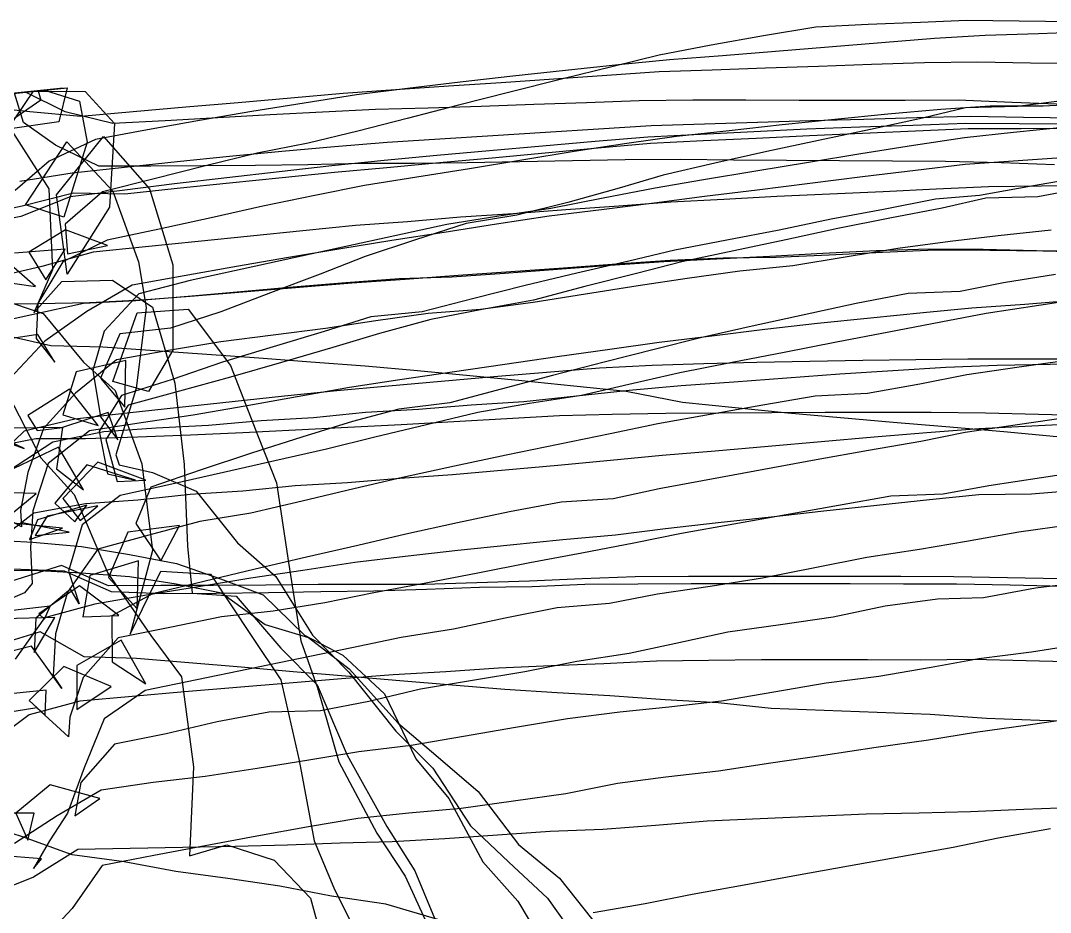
# Model space of a CAD drawing. Header units: metres. Extents: x -15 to 14.9, y 25.7 to 34.3.
# Drawn here: x -0.018 to 3.719, y 29.64 to 32.874 of the extents above; entities that cross this region are included whole.
import ezdxf

# ---------------------------------------------------------------- set-up
doc = ezdxf.new("R2010")
doc.units = ezdxf.units.M
doc.header["$MEASUREMENT"] = 0
doc.layers.add('Layer 01', color=12, linetype='Continuous', true_color=0xc80000)
doc.layers.add('Layer 02', color=192, linetype='Continuous', true_color=0x7d26cd)

msp = doc.modelspace()

# ---------------------------------------------------------------- linework, layer by layer
at = {"layer": 'Layer 01'}
for points in [[(-0.1517, 32.5987, 3.097), (0.0379, 32.6188, 3.1209), (0.1511, 32.6308, 3.1352), (0.1215, 32.5071, 3.224), (-0.0636, 32.4808, 3.2057), (0.0287, 32.6178, 3.1198), (0.2166, 32.6173, 3.1591), (0.3232, 32.5015, 3.2701), (0.3052, 32.1976, 3.4781), (0.1517, 31.9541, 3.5926), (0.1123, 32.2418, 3.4123), (0.283, 32.4535, 3.2986), (0.4501, 32.2637, 3.4643), (0.5351, 31.9888, 3.6456), (0.5347, 31.6794, 3.7984), (0.4463, 31.5295, 3.8448), (0.3176, 31.5648, 3.8072), (0.4059, 31.8144, 3.7125), (0.5907, 31.8282, 3.7396), (0.7441, 31.6234, 3.8589), (0.8448, 31.3654, 3.9764), (0.9106, 31.1979, 4.0406), (0.954, 30.9091, 4.1219), (0.9989, 30.6247, 4.1826), (1.0602, 30.4541, 4.2152), (1.1378, 30.1856, 4.2472), (1.2748, 29.9271, 4.2719), (1.3783, 29.771, 4.2779), (1.4888, 29.5283, 4.2724)], [(-0.113, 32.6028, 3.1019), (0.069, 32.6221, 3.1248), (0.1962, 32.5816, 3.1823), (0.2246, 32.4337, 3.3016), (0.1388, 32.1613, 3.4688), (0.0008, 32.2066, 3.413), (0.1501, 32.4342, 3.2859), (0.3173, 32.2561, 3.4432), (0.4097, 31.9988, 3.6172), (0.4386, 31.8336, 3.7085), (0.4015, 31.5402, 3.8323), (0.3286, 31.299, 3.9083), (0.3406, 31.2629, 3.9218), (0.4611, 31.2348, 3.9514), (0.6193, 31.1679, 3.9998), (0.7695, 30.9804, 4.075), (0.9084, 30.8576, 4.1256), (1.0413, 30.6451, 4.187), (1.1738, 30.5114, 4.2266), (1.3435, 30.2967, 4.2706), (1.4783, 30.1625, 4.2932), (1.6148, 29.9532, 4.3151), (1.7543, 29.8219, 4.3267), (1.8948, 29.691, 4.3383), (2.0371, 29.4903, 4.3359)], [(-0.0752, 32.6068, 3.1066), (0.0459, 32.6196, 3.1219), (0.0559, 32.5858, 3.15), (-0.094, 32.4831, 3.1976)], [(-0.0523, 32.4779, 3.2103), (0.0855, 32.2645, 3.3926), (0.0984, 31.9701, 3.5743), (0.0307, 31.8141, 3.643), (0.1319, 31.9282, 3.6023), (0.3163, 31.9332, 3.6339), (0.4615, 31.8348, 3.7121), (0.5416, 31.5597, 3.8493), (0.5763, 31.2643, 3.962), (0.5879, 30.9676, 4.0472), (0.6054, 30.798, 4.0878), (0.7651, 30.787, 4.1171), (0.9267, 30.5979, 4.1742), (1.059, 30.4652, 4.2136), (1.1669, 30.2099, 4.2509), (1.3116, 29.9508, 4.2775), (1.4125, 29.7902, 4.2829), (1.5169, 29.5403, 4.2775)], [(-0.0903, 31.8637, 3.5947), (0.064, 31.812, 3.6503), (0.2112, 31.6355, 3.759), (0.3261, 31.5325, 3.8221), (0.4227, 31.267, 3.9346), (0.4616, 30.9528, 4.0292), (0.3802, 30.6487, 4.0767), (0.4919, 30.8776, 4.051), (0.6712, 30.866, 4.0838), (0.8219, 30.6402, 4.1512), (0.9262, 30.4836, 4.1891), (0.9935, 30.1912, 4.2232), (1.0479, 29.8987, 4.236), (1.1196, 29.7286, 4.2404), (1.2509, 29.4632, 4.2342)], [(-0.081, 31.5535, 3.7409), (0.0558, 31.2889, 3.8644), (0.1773, 31.1556, 3.9274), (0.2986, 30.8698, 4.0201), (0.4549, 30.6435, 4.0898), (0.5669, 30.4939, 4.1281), (0.6093, 30.1674, 4.1609), (0.5952, 29.8443, 4.1591), (0.7308, 29.885, 4.1832), (0.9031, 29.8288, 4.2091), (1.035, 29.6908, 4.2248), (1.1141, 29.3988, 4.2048)], [(-0.1506, 30.9926, 3.9172), (0.0269, 30.9824, 3.9494), (0.2039, 30.9663, 3.9828), (0.3776, 30.9376, 4.0184), (0.5481, 30.9047, 4.0545), (0.7077, 30.8499, 4.0935), (0.8626, 30.7909, 4.1327), (1.0122, 30.6457, 4.1821), (1.1517, 30.5728, 4.2148), (1.3024, 30.4328, 4.2543), (1.4166, 30.1969, 4.284), (1.5367, 30.0525, 4.3052), (1.6599, 29.8234, 4.315), (1.7869, 29.6807, 4.3245), (1.917, 29.4611, 4.317)], [(-0.1527, 30.8784, 3.9421), (0.0266, 30.8808, 3.9719), (0.2036, 30.8712, 4.0038), (0.3779, 30.8574, 4.0363), (0.5475, 30.8308, 4.0707), (0.7109, 30.7986, 4.1054), (0.8705, 30.6838, 4.1535), (1.0273, 30.6366, 4.1858), (1.1745, 30.5226, 4.2252), (1.353, 30.3265, 4.2705), (1.4975, 30.2026, 4.2938), (1.6424, 30.0785, 4.3172), (1.7891, 29.8857, 4.3338), (1.9375, 29.7641, 4.3468), (2.0867, 29.5762, 4.3534)]]:
    msp.add_polyline3d(points, dxfattribs=at)
at = {"layer": 'Layer 02'}
for points in [[(3.7973, 32.8699, 3.4203), (3.6061, 32.8721, 3.4228), (3.4148, 32.8742, 3.4253), (3.2481, 32.8678, 3.4177), (3.0581, 32.86, 3.4085), (2.8681, 32.851, 3.4003), (2.6782, 32.8185, 3.41), (2.4886, 32.7846, 3.4209), (2.2992, 32.7493, 3.4329), (2.1322, 32.7078, 3.4394), (1.945, 32.6624, 3.4451), (1.7583, 32.6149, 3.4524), (1.5714, 32.5672, 3.4599), (1.3846, 32.5195, 3.4673), (1.2066, 32.4727, 3.4755), (1.0264, 32.4302, 3.4707), (0.8409, 32.394, 3.4576), (0.6538, 32.3471, 3.4509), (0.4668, 32.3004, 3.4442), (0.2799, 32.2529, 3.438), (0.1447, 32.136, 3.4861), (0.1525, 32.028, 3.5542), (0.2982, 32.0585, 3.5654), (0.1449, 32.1153, 3.4992), (0.0124, 32.0349, 3.5246), (0.0738, 31.9341, 3.5885), (0.1443, 32.0458, 3.5434), (-0.0396, 32.0307, 3.5172)], [(3.8683, 32.8335, 3.4467), (3.6757, 32.8268, 3.456), (3.4831, 32.8204, 3.4651), (3.2988, 32.809, 3.4669), (3.1065, 32.7935, 3.4633), (2.9142, 32.7779, 3.46), (2.7219, 32.7621, 3.4568), (2.5295, 32.7464, 3.4535), (2.3371, 32.7324, 3.4489), (2.1516, 32.7141, 3.4376), (1.9603, 32.6933, 3.4237), (1.769, 32.6721, 3.4102), (1.5777, 32.6508, 3.3967), (1.3866, 32.6283, 3.3841), (1.2008, 32.6046, 3.3731), (1.0112, 32.5745, 3.3568), (0.8216, 32.5442, 3.3408), (0.6322, 32.5122, 3.3259), (0.4429, 32.4785, 3.3126), (0.254, 32.4429, 3.3007), (0.0862, 32.3648, 3.3258), (-0.0376, 32.2575, 3.3731)], [(3.8402, 32.717, 3.5367), (3.6472, 32.7203, 3.5384), (3.4544, 32.7238, 3.5399), (3.2628, 32.7209, 3.5316), (3.0703, 32.7146, 3.521), (2.8777, 32.708, 3.5107), (2.6851, 32.7012, 3.5006), (2.4925, 32.6944, 3.4904), (2.2999, 32.688, 3.48), (2.1094, 32.6754, 3.4607), (1.9179, 32.6623, 3.4409), (1.7264, 32.6491, 3.4212), (1.5349, 32.636, 3.4013), (1.3433, 32.6232, 3.3813), (1.1529, 32.6096, 3.3593), (0.9625, 32.593, 3.3325), (0.7721, 32.5765, 3.3057), (0.5817, 32.56, 3.2788), (0.3913, 32.5435, 3.252), (0.2009, 32.5268, 3.2253), (0.0159, 32.5439, 3.1738), (-0.1684, 32.5625, 3.1213)], [(3.734, 32.3508, 3.7925), (3.5413, 32.3582, 3.7918), (3.3384, 32.3635, 3.7859), (3.146, 32.365, 3.7706), (2.9536, 32.3658, 3.7556), (2.7612, 32.3668, 3.7405), (2.5689, 32.3683, 3.7251), (2.3767, 32.3705, 3.7093), (2.1764, 32.3698, 3.6866), (1.9852, 32.3656, 3.6612), (1.7939, 32.3618, 3.6356), (1.6028, 32.3586, 3.6096), (1.4117, 32.3564, 3.5829), (1.2209, 32.3554, 3.5556), (1.0243, 32.3514, 3.5205), (0.8346, 32.3487, 3.4852), (0.645, 32.347, 3.4493), (0.4555, 32.3463, 3.4127), (0.2662, 32.3467, 3.3755), (0.1092, 32.4227, 3.2862), (-0.0076, 32.5049, 3.1988), (-0.0395, 32.6106, 3.1112), (0.0302, 32.618, 3.12), (0.137, 32.6293, 3.1334), (-0.0505, 32.6094, 3.1098)], [(-0.1476, 32.5991, 3.0975), (0.0191, 32.6168, 3.1185), (-0.0986, 32.6043, 3.1037)], [(3.7737, 32.5697, 3.6512), (3.5809, 32.5775, 3.6494), (3.3842, 32.5851, 3.6454), (3.1918, 32.5845, 3.6305), (2.9994, 32.5847, 3.6151), (2.8071, 32.585, 3.5994), (2.6147, 32.5857, 3.5836), (2.4224, 32.5853, 3.5686), (2.2271, 32.5828, 3.5501), (2.0358, 32.5762, 3.5253), (1.8445, 32.5697, 3.5005), (1.6532, 32.5632, 3.4757), (1.462, 32.557, 3.4506), (1.2708, 32.5514, 3.4251), (1.0779, 32.5423, 3.3954), (0.8878, 32.5322, 3.3636), (0.6977, 32.5214, 3.3325), (0.5075, 32.5108, 3.3012), (0.3174, 32.5005, 3.2696), (0.1446, 32.5429, 3.2013), (0.0002, 32.6148, 3.1162), (-0.105, 32.6036, 3.1029)], [(3.7899, 32.5864, 3.638), (3.6005, 32.5629, 3.6602), (3.4113, 32.5577, 3.6674), (3.2546, 32.52, 3.6799), (3.0665, 32.4794, 3.6917), (2.8781, 32.4398, 3.7028), (2.69, 32.399, 3.7147), (2.502, 32.357, 3.7273), (2.3144, 32.3138, 3.7408), (2.154, 32.2661, 3.7494), (1.9685, 32.2142, 3.7552), (1.7835, 32.169, 3.7569), (1.5993, 32.1382, 3.7472), (1.4157, 32.0793, 3.7523), (1.2326, 32.0186, 3.7583), (1.07, 31.9549, 3.7625), (0.8894, 31.8873, 3.7642), (0.7096, 31.8177, 3.7671), (0.526, 31.7585, 3.7638), (0.3427, 31.7383, 3.7398), (0.272, 31.5772, 3.794), (0.3601, 31.4727, 3.8529), (0.3642, 31.6409, 3.784), (0.1835, 31.6003, 3.7686), (0.1362, 31.4442, 3.8249), (0.2636, 31.4061, 3.8633), (0.1595, 31.537, 3.7906), (0.0092, 31.4418, 3.8032), (0.0428, 31.3873, 3.8312), (0.1362, 31.399, 3.8436), (-0.0513, 31.3957, 3.8116)], [(3.8859, 32.5734, 3.6458), (3.6935, 32.5644, 3.657), (3.501, 32.5639, 3.6616), (3.3215, 32.5522, 3.6644), (3.1295, 32.5343, 3.6614), (2.9375, 32.5155, 3.659), (2.7455, 32.496, 3.657), (2.5538, 32.4747, 3.6562), (2.362, 32.4533, 3.6555), (2.1819, 32.4282, 3.6502), (1.9916, 32.399, 3.6409), (1.8013, 32.3686, 3.6324), (1.6111, 32.3369, 3.6246), (1.4207, 32.3067, 3.616), (1.2304, 32.276, 3.6076), (1.05, 32.24, 3.5965), (0.8616, 32.2011, 3.5844), (0.6736, 32.1591, 3.5745), (0.4855, 32.1176, 3.5643), (0.2971, 32.0777, 3.553), (0.1353, 31.9989, 3.5662), (0.0452, 31.8484, 3.6278), (0.0384, 31.7218, 3.6924), (0.107, 31.6353, 3.7405), (0.0446, 31.7361, 3.6862), (-0.1209, 31.7107, 3.6687)], [(3.8148, 32.5206, 3.6827), (3.6219, 32.5231, 3.6851), (3.429, 32.5258, 3.6873), (3.2344, 32.5216, 3.6774), (3.0419, 32.5161, 3.6664), (2.8493, 32.5103, 3.6557), (2.6566, 32.5044, 3.645), (2.4641, 32.4984, 3.6344), (2.2704, 32.492, 3.6225), (2.0789, 32.4804, 3.6018), (1.8874, 32.4686, 3.5813), (1.6958, 32.4565, 3.5609), (1.5043, 32.4443, 3.5405), (1.3127, 32.4315, 3.5206), (1.1212, 32.4167, 3.4978), (0.9308, 32.3995, 3.4716), (0.7404, 32.3808, 3.4464), (0.55, 32.3614, 3.4215), (0.3596, 32.3416, 3.397), (0.1693, 32.3213, 3.3728), (-0.0203, 32.2912, 3.355)], [(3.7984, 32.4991, 3.6967), (3.6055, 32.4996, 3.7004), (3.4126, 32.5006, 3.7037), (3.2205, 32.4942, 3.6938), (3.0279, 32.4873, 3.6837), (2.8353, 32.4803, 3.6738), (2.6427, 32.4711, 3.6652), (2.4502, 32.4616, 3.6568), (2.2585, 32.4511, 3.6469), (2.0671, 32.4354, 3.6288), (1.8757, 32.419, 3.6111), (1.6842, 32.4022, 3.5938), (1.4928, 32.3849, 3.5767), (1.3013, 32.3672, 3.5599), (1.1116, 32.3475, 3.54), (0.9213, 32.3252, 3.5171), (0.731, 32.3041, 3.4933), (0.5407, 32.2827, 3.4699), (0.3507, 32.2576, 3.4488), (0.162, 32.2346, 3.4266), (-0.0165, 32.1634, 3.4371), (-0.2051, 32.1263, 3.424)], [(3.8065, 32.4833, 3.7066), (3.6136, 32.4822, 3.7113), (3.4207, 32.4815, 3.7157), (3.2298, 32.4736, 3.7076), (3.0372, 32.465, 3.6987), (2.8446, 32.4561, 3.6899), (2.652, 32.4471, 3.6812), (2.4594, 32.4383, 3.6724), (2.2683, 32.4283, 3.6628), (2.0769, 32.4112, 3.6456), (1.8856, 32.3933, 3.6289), (1.6942, 32.3748, 3.6126), (1.5027, 32.3578, 3.5954), (1.3112, 32.3407, 3.5782), (1.1216, 32.3237, 3.5571), (0.9312, 32.3044, 3.5323), (0.7408, 32.2847, 3.5076), (0.5505, 32.2647, 3.4832), (0.3601, 32.2443, 3.4591), (0.1739, 32.2489, 3.4198), (-0.0115, 32.2008, 3.4143), (-0.1999, 32.161, 3.4029)], [(3.7764, 32.4874, 3.7046), (3.585, 32.4687, 3.7205), (3.408, 32.4496, 3.7363), (3.222, 32.4211, 3.7405), (3.0316, 32.391, 3.7454), (2.8413, 32.3598, 3.751), (2.651, 32.328, 3.757), (2.4606, 32.2968, 3.7625), (2.2854, 32.2665, 3.7684), (2.0961, 32.2298, 3.764), (1.9068, 32.1924, 3.7601), (1.7177, 32.165, 3.7498), (1.5289, 32.1342, 3.7395), (1.3403, 32.0937, 3.7342), (1.1622, 32.0546, 3.7277), (0.9741, 32.0136, 3.7142), (0.786, 31.9724, 3.7007), (0.598, 31.9311, 3.6873), (0.4114, 31.883, 3.6777), (0.2851, 31.7479, 3.7246), (0.2449, 31.6055, 3.7774), (0.2718, 31.4371, 3.852), (0.3348, 31.3542, 3.892), (0.3004, 31.453, 3.8505), (0.1342, 31.3988, 3.8433), (0.113, 31.2482, 3.8871), (0.2106, 31.172, 3.928), (0.12, 31.3274, 3.8634), (-0.0415, 31.2497, 3.86)], [(3.7941, 32.3792, 3.7732), (3.602, 32.366, 3.7856), (3.41, 32.352, 3.7984), (3.2296, 32.3306, 3.7987), (3.038, 32.3081, 3.7987), (2.8466, 32.2836, 3.7999), (2.6551, 32.2598, 3.8007), (2.4636, 32.2359, 3.8016), (2.281, 32.2119, 3.8025), (2.0904, 32.188, 3.7898), (1.9, 32.1655, 3.7749), (1.7096, 32.1358, 3.7639), (1.5193, 32.1059, 3.7529), (1.329, 32.0764, 3.7417), (1.1445, 32.0465, 3.7287), (0.9551, 32.0144, 3.7102), (0.7656, 31.9824, 3.6917), (0.5764, 31.9487, 3.6742), (0.3872, 31.9148, 3.6567), (0.2222, 31.8189, 3.676), (0.0709, 31.7121, 3.7023), (-0.0562, 31.5761, 3.7359)], [(3.839, 32.3066, 3.8185), (3.6505, 32.2733, 3.8436), (3.4623, 32.2393, 3.8692), (3.302, 32.227, 3.8695), (3.1132, 32.1887, 3.876), (2.9235, 32.154, 3.8805), (2.7348, 32.1141, 3.8878), (2.5453, 32.0777, 3.8933), (2.3559, 32.041, 3.8989), (2.1892, 32.0016, 3.9006), (2.0014, 31.9581, 3.8971), (1.8138, 31.9131, 3.8943), (1.6266, 31.8665, 3.8924), (1.4397, 31.8185, 3.8914), (1.2534, 31.7992, 3.8748), (1.0841, 31.7461, 3.8687), (0.8994, 31.6911, 3.8586), (0.7147, 31.6358, 3.8485), (0.5326, 31.5725, 3.8423), (0.3487, 31.5146, 3.8335), (0.2672, 31.3856, 3.8704), (0.2983, 31.23, 3.9248), (0.3992, 31.2079, 3.9492), (0.2231, 31.2631, 3.9014), (0.1067, 31.1245, 3.925), (0.1791, 31.056, 3.9587), (0.2232, 31.1166, 3.9476), (0.0433, 31.0635, 3.9333), (0.0147, 30.992, 3.9452), (0.1349, 31.0328, 3.9564), (-0.0449, 31.0509, 3.9221)], [(3.8618, 32.2696, 3.8416), (3.6739, 32.2347, 3.8678), (3.4851, 32.2303, 3.8739), (3.3262, 32.194, 3.8884), (3.1369, 32.1576, 3.8939), (2.9477, 32.1204, 3.8998), (2.7594, 32.0788, 3.908), (2.5707, 32.0393, 3.9151), (2.382, 31.9991, 3.9225), (2.2172, 31.9568, 3.9278), (2.0303, 31.9095, 3.9264), (1.8436, 31.8603, 3.926), (1.6572, 31.8267, 3.9174), (1.4711, 31.7905, 3.9075), (1.2851, 31.7394, 3.9038), (1.1149, 31.688, 3.8982), (0.9297, 31.6345, 3.8874), (0.7446, 31.5809, 3.8766), (0.5588, 31.5307, 3.8643), (0.3732, 31.4796, 3.8524), (0.2918, 31.3551, 3.8843), (0.3331, 31.2028, 3.9394), (0.437, 31.2075, 3.9559), (0.2627, 31.2729, 3.9052), (0.1362, 31.1413, 3.9248), (0.1983, 31.0613, 3.9608), (0.2627, 31.1148, 3.955), (0.0785, 31.0772, 3.9351), (0.0358, 31.0065, 3.9455), (0.1591, 31.0191, 3.9635), (-0.0112, 31.0524, 3.9274), (-0.1362, 30.9729, 3.924)], [(3.8801, 32.2771, 3.8365), (3.6873, 32.2743, 3.8422), (3.4944, 32.2719, 3.8477), (3.3044, 32.2623, 3.8479), (3.112, 32.2537, 3.8389), (2.9195, 32.2451, 3.8299), (2.7269, 32.2362, 3.8212), (2.5344, 32.2254, 3.8136), (2.3418, 32.2152, 3.8056), (2.153, 32.2014, 3.7905), (1.9615, 32.1874, 3.7713), (1.77, 32.1738, 3.7518), (1.5784, 32.1607, 3.7321), (1.387, 32.1445, 3.7143), (1.1975, 32.1307, 3.6947), (1.0071, 32.1115, 3.6693), (0.8168, 32.0923, 3.644), (0.6265, 32.073, 3.6187), (0.4361, 32.0537, 3.5934), (0.2458, 32.0344, 3.5682), (0.0599, 31.9829, 3.5605), (-0.1274, 31.9386, 3.5488)], [(3.7216, 32.1136, 3.93), (3.5302, 32.0937, 3.9441), (3.3561, 32.0729, 3.9536), (3.1652, 32.0478, 3.953), (2.9747, 32.0165, 3.9558), (2.7845, 31.9848, 3.9587), (2.5925, 31.9652, 3.9552), (2.4014, 31.9393, 3.955), (2.2231, 31.9122, 3.9519), (2.0328, 31.882, 3.941), (1.8424, 31.8523, 3.93), (1.6519, 31.8265, 3.9168), (1.4614, 31.8121, 3.8973), (1.2711, 31.7847, 3.8831), (1.0886, 31.7569, 3.865), (0.8986, 31.733, 3.8411), (0.7086, 31.7095, 3.8169), (0.5194, 31.6772, 3.7966), (0.3304, 31.6437, 3.7768), (0.1822, 31.5224, 3.8006), (0.066, 31.395, 3.8327), (0.0092, 31.2356, 3.8732), (-0.0174, 31.0979, 3.912), (-0.014, 31.0386, 3.93), (-0.1032, 31.0875, 3.9005)], [(3.8611, 32.0381, 3.9665), (3.6683, 32.0393, 3.9697), (3.4754, 32.044, 3.971), (3.2793, 32.0447, 3.9628), (3.0866, 32.0387, 3.9522), (2.8941, 32.0289, 3.9435), (2.7015, 32.0188, 3.9351), (2.509, 32.0089, 3.9265), (2.3166, 31.9993, 3.9177), (2.1219, 31.9857, 3.8995), (1.9304, 31.9715, 3.8802), (1.7389, 31.9573, 3.8608), (1.5474, 31.9433, 3.8414), (1.3559, 31.9372, 3.8179), (1.1624, 31.9234, 3.796), (0.9719, 31.9069, 3.7693), (0.7815, 31.8904, 3.7426), (0.5911, 31.8739, 3.7158), (0.4007, 31.8577, 3.6889), (0.2104, 31.8482, 3.6586), (0.0233, 31.8069, 3.6454), (-0.1645, 31.7665, 3.6315)], [(3.8846, 32.0331, 3.9687), (3.6916, 32.0375, 3.9702), (3.499, 32.0401, 3.9726), (3.3022, 32.042, 3.9658), (3.1096, 32.0335, 3.9565), (2.9171, 32.024, 3.9477), (2.7245, 32.0144, 3.939), (2.5319, 32.0123, 3.9263), (2.3394, 32.0037, 3.9171), (2.1445, 31.9909, 3.9), (1.953, 31.9769, 3.8805), (1.7615, 31.963, 3.861), (1.57, 31.9492, 3.8415), (1.3785, 31.9357, 3.8218), (1.1846, 31.9222, 3.8008), (0.9941, 31.9063, 3.7737), (0.8037, 31.8906, 3.7466), (0.6133, 31.875, 3.7193), (0.4228, 31.8597, 3.692), (0.2325, 31.8511, 3.6612), (0.0462, 31.8466, 3.6289), (-0.1407, 31.8456, 3.5948)], [(-0.0978, 31.9288, 3.5594), (0.036, 31.91, 3.594), (-0.092, 32.0222, 3.5119)], [(3.7383, 31.9539, 4.0128), (3.5488, 31.9235, 4.0323), (3.3923, 31.8922, 4.0503), (3.2034, 31.8843, 4.0409), (3.0146, 31.8479, 4.043), (2.8259, 31.8075, 4.0468), (2.6375, 31.7662, 4.051), (2.4491, 31.7242, 4.0555), (2.2867, 31.6824, 4.0615), (2.0998, 31.6354, 4.056), (1.913, 31.5873, 4.0509), (1.7265, 31.538, 4.0463), (1.5402, 31.4878, 4.0422), (1.3544, 31.4655, 4.0265), (1.1872, 31.4204, 4.0182), (1.0033, 31.3639, 4.0043), (0.82, 31.3056, 3.991), (0.6373, 31.2451, 3.9786), (0.4554, 31.1823, 3.967), (0.401, 31.0508, 3.9973), (0.4918, 30.9149, 4.0427), (0.5595, 31.0432, 4.0257), (0.3711, 31.0193, 3.9992), (0.301, 30.8548, 4.0239), (0.4054, 30.741, 4.0667), (0.4098, 30.9151, 4.0288), (0.2339, 30.862, 4.011), (0.208, 30.7123, 4.0398), (0.3394, 30.7161, 4.0611), (0.1959, 30.8239, 4.013), (0.0484, 30.7224, 4.0106), (0.0694, 30.7032, 4.018), (0.0903, 30.7508, 4.0114), (-0.0892, 30.7302, 3.9857)], [(3.8182, 31.8605, 4.057), (3.6263, 31.8451, 4.0671), (3.4344, 31.8307, 4.0766), (3.2582, 31.8139, 4.0738), (3.0662, 31.795, 4.0685), (2.8742, 31.7762, 4.0631), (2.6826, 31.7533, 4.0595), (2.4911, 31.73, 4.056), (2.2996, 31.7071, 4.0524), (2.1202, 31.6813, 4.0397), (1.9296, 31.6543, 4.0253), (1.7391, 31.627, 4.0111), (1.5486, 31.5993, 3.9971), (1.3582, 31.5714, 3.9832), (1.1755, 31.5433, 3.969), (0.9865, 31.5101, 3.9491), (0.7977, 31.4755, 3.9297), (0.6088, 31.4428, 3.9096), (0.4201, 31.415, 3.8876), (0.2321, 31.3863, 3.8641), (0.0827, 31.2675, 3.8758), (0.0264, 31.0962, 3.9201), (0.0189, 30.9635, 3.9522), (0.0244, 30.8331, 3.982), (-0.004, 30.799, 3.9848), (-0.1765, 30.7256, 3.972)], [(3.8671, 31.8701, 4.0522), (3.6768, 31.8414, 4.0676), (3.4868, 31.8122, 4.0833), (3.3222, 31.78, 4.0922), (3.1326, 31.7442, 4.0941), (2.9432, 31.7074, 4.0963), (2.7537, 31.671, 4.0984), (2.5642, 31.6341, 4.1008), (2.3749, 31.5966, 4.1033), (2.2055, 31.5575, 4.1024), (2.0175, 31.5146, 4.095), (1.8297, 31.4857, 4.0818), (1.6422, 31.4528, 4.0678), (1.4548, 31.4078, 4.0577), (1.2675, 31.3628, 4.0476), (1.0928, 31.3203, 4.0335), (0.9056, 31.2773, 4.0147), (0.7183, 31.2349, 3.9958), (0.5308, 31.1932, 3.9766), (0.3433, 31.1522, 3.9571), (0.2062, 31.045, 3.9657), (0.156, 30.8771, 3.9945), (0.195, 30.7584, 4.0274), (0.1635, 30.8117, 4.0102), (0.0373, 30.7074, 4.0121), (0.0319, 30.5826, 4.0276), (0.107, 30.7094, 4.0234), (-0.0781, 30.7041, 3.9934)], [(3.7424, 31.3645, 4.2478), (3.5504, 31.3825, 4.2456), (3.3404, 31.4003, 4.2381), (3.1488, 31.4163, 4.2204), (2.9574, 31.4329, 4.2024), (2.7661, 31.4505, 4.1842), (2.575, 31.4692, 4.1656), (2.3842, 31.4894, 4.1466), (2.1795, 31.5286, 4.1109), (1.9903, 31.5478, 4.0776), (1.8014, 31.568, 4.0439), (1.6121, 31.586, 4.0111), (1.4227, 31.6035, 3.9785), (1.2332, 31.621, 3.9459), (1.0351, 31.6355, 3.9057), (0.8468, 31.6498, 3.8663), (0.6584, 31.6636, 3.827), (0.47, 31.6769, 3.7879), (0.2814, 31.6896, 3.7491), (0.0919, 31.695, 3.7131), (-0.0897, 31.7354, 3.6616)], [(3.7967, 31.6436, 4.1473), (3.6061, 31.617, 4.1619), (3.4158, 31.589, 4.1771), (3.2457, 31.5558, 4.1799), (3.0558, 31.522, 4.1809), (2.8656, 31.5116, 4.1715), (2.6754, 31.479, 4.1692), (2.4853, 31.4455, 4.1671), (2.2954, 31.4114, 4.1653), (2.1224, 31.3751, 4.1546), (1.9336, 31.3372, 4.1421), (1.745, 31.2982, 4.1299), (1.5566, 31.2582, 4.1181), (1.3683, 31.2174, 4.1066), (1.1915, 31.176, 4.096), (1.0046, 31.1316, 4.0778), (0.8185, 31.0877, 4.0595), (0.6331, 31.0575, 4.0349), (0.4478, 31.0073, 4.0148), (0.2626, 30.9567, 3.9948), (0.1526, 30.8008, 4.0108), (0.1085, 30.6505, 4.0314), (0.1012, 30.499, 4.0501), (0.1326, 30.4513, 4.0616), (0.0223, 30.6049, 4.0231), (-0.153, 30.5601, 3.9999)], [(3.8058, 31.6468, 4.1458), (3.6129, 31.6459, 4.1498), (3.42, 31.6457, 4.1535), (3.2315, 31.6441, 4.1423), (3.0391, 31.6415, 4.1302), (2.8467, 31.638, 4.1185), (2.6541, 31.6337, 4.107), (2.4615, 31.6289, 4.0959), (2.2739, 31.6235, 4.0842), (2.0827, 31.6136, 4.0627), (1.8913, 31.5981, 4.0435), (1.6999, 31.5817, 4.0246), (1.5086, 31.5651, 4.0059), (1.3172, 31.5485, 3.9871), (1.1302, 31.531, 3.966), (0.94, 31.5116, 3.9401), (0.7498, 31.4917, 3.9145), (0.5596, 31.4713, 3.8891), (0.3695, 31.4503, 3.8639), (0.1794, 31.4286, 3.839), (-0.0048, 31.3853, 3.8236), (-0.143, 31.2532, 3.8414)], [(3.9117, 31.6321, 4.1499), (3.7189, 31.6274, 4.1555), (3.5261, 31.6238, 4.1606), (3.3403, 31.6155, 4.1616), (3.1478, 31.6039, 4.1532), (2.9554, 31.5924, 4.1448), (2.7632, 31.5774, 4.1379), (2.571, 31.563, 4.1307), (2.3789, 31.5498, 4.123), (2.1907, 31.533, 4.1105), (1.9995, 31.5124, 4.0935), (1.8084, 31.492, 4.0763), (1.617, 31.4794, 4.0559), (1.4259, 31.464, 4.0363), (1.2345, 31.4526, 4.015), (1.0454, 31.4339, 3.9895), (0.855, 31.4222, 3.9603), (0.6648, 31.4056, 3.9327), (0.4743, 31.396, 3.9029), (0.2841, 31.3826, 3.8743), (0.0992, 31.3452, 3.8542), (-0.0611, 31.2406, 3.8595)], [(3.8697, 31.4409, 4.2214), (3.6767, 31.4456, 4.2234), (3.4838, 31.4504, 4.2254), (3.2866, 31.4527, 4.2181), (3.0941, 31.4529, 4.2052), (2.9015, 31.4525, 4.1925), (2.7089, 31.4516, 4.18), (2.5164, 31.4505, 4.1676), (2.3238, 31.4494, 4.1552), (2.1293, 31.4455, 4.1334), (1.9378, 31.4406, 4.1101), (1.7463, 31.4298, 4.0886), (1.5549, 31.4189, 4.0672), (1.3635, 31.4086, 4.0456), (1.1699, 31.3989, 4.022), (0.9795, 31.3885, 3.9924), (0.7891, 31.379, 3.9626), (0.5987, 31.3704, 3.9324), (0.4083, 31.363, 3.9019), (0.218, 31.3569, 3.871), (0.0378, 31.3578, 3.8396), (-0.1494, 31.3211, 3.8189)], [(3.791, 31.4362, 4.2243), (3.6005, 31.408, 4.2367), (3.4101, 31.3797, 4.2491), (3.2492, 31.3478, 4.2486), (3.0592, 31.3146, 4.2465), (2.8692, 31.2806, 4.2446), (2.6793, 31.2461, 4.2429), (2.4895, 31.2113, 4.2413), (2.2998, 31.1764, 4.2397), (2.133, 31.1394, 4.2304), (1.9446, 31.1279, 4.2095), (1.7563, 31.0925, 4.1935), (1.5681, 31.0522, 4.1786), (1.3801, 31.0115, 4.1638), (1.2066, 30.9709, 4.1508), (1.0203, 30.9282, 4.1289), (0.8336, 30.8847, 4.107), (0.6471, 30.8402, 4.0854), (0.4608, 30.7948, 4.0641), (0.3139, 30.7154, 4.057), (0.3151, 30.5485, 4.0791), (0.4373, 30.4689, 4.1099), (0.3474, 30.6266, 4.0742), (0.1871, 30.5347, 4.0597), (0.1869, 30.3753, 4.0806), (0.3116, 30.4593, 4.0903), (0.1399, 30.5312, 4.0523), (0.0138, 30.4077, 4.0476), (0.0718, 30.3556, 4.0641), (0.075, 30.4458, 4.0528), (-0.104, 30.4273, 4.0255)], [(3.8444, 31.4133, 4.2306), (3.6517, 31.4035, 4.2372), (3.4591, 31.3931, 4.2439), (3.2714, 31.3793, 4.2402), (3.0794, 31.3632, 4.2325), (2.8873, 31.3461, 4.2252), (2.6952, 31.3295, 4.2176), (2.5031, 31.3129, 4.2101), (2.311, 31.2967, 4.2025), (2.1233, 31.2783, 4.1853), (1.9322, 31.2605, 4.1661), (1.741, 31.2441, 4.1465), (1.5499, 31.2264, 4.1273), (1.3588, 31.2131, 4.1067), (1.1688, 31.1978, 4.0852), (0.9785, 31.1865, 4.0559), (0.7883, 31.1669, 4.0293), (0.598, 31.1549, 4.0002), (0.4079, 31.1345, 3.9739), (0.2175, 31.1218, 3.945), (0.0303, 31.0874, 3.9236), (-0.1121, 30.9773, 3.9271)], [(-0.1227, 31.3646, 3.8098), (-0.0049, 31.3219, 3.8435), (-0.1353, 31.3837, 3.8016)], [(3.8771, 31.2446, 4.2832), (3.6868, 31.2157, 4.2957), (3.4965, 31.187, 4.3083), (3.33, 31.1568, 4.3142), (3.14, 31.1491, 4.3037), (2.95, 31.1157, 4.2988), (2.76, 31.0817, 4.294), (2.5702, 31.0476, 4.2892), (2.3803, 31.0136, 4.2845), (2.2083, 30.9792, 4.2759), (2.0194, 30.9432, 4.2599), (1.8305, 30.907, 4.244), (1.6416, 30.8706, 4.2282), (1.4527, 30.8343, 4.2123), (1.2639, 30.7983, 4.1963), (1.0868, 30.7619, 4.1769), (0.899, 30.7321, 4.1519), (0.7114, 30.7112, 4.1235), (0.5239, 30.6734, 4.0974), (0.3365, 30.6353, 4.0713), (0.209, 30.492, 4.069), (0.1608, 30.3479, 4.0791), (0.1559, 30.2768, 4.0814), (0.0413, 30.3813, 4.0557), (-0.1398, 30.3525, 4.0294)], [(3.8433, 31.1726, 4.3065), (3.6512, 31.1563, 4.3151), (3.4591, 31.1542, 4.319), (3.2806, 31.1355, 4.3158), (3.0889, 31.1154, 4.3078), (2.8972, 31.0947, 4.3), (2.7055, 31.0736, 4.2923), (2.5138, 31.0523, 4.2846), (2.3222, 31.0311, 4.2768), (2.1413, 31.0085, 4.2609), (1.9504, 30.9906, 4.2407), (1.7595, 30.9722, 4.2206), (1.5687, 30.9521, 4.2009), (1.378, 30.9308, 4.1814), (1.1954, 30.9086, 4.1627), (1.0064, 30.8795, 4.1373), (0.8174, 30.8521, 4.1115), (0.6285, 30.8211, 4.0866), (0.4399, 30.7905, 4.0615), (0.2514, 30.7575, 4.0371), (0.0693, 30.7084, 4.0173), (-0.0369, 30.5586, 4.0194)], [(-0.0443, 31.0901, 3.9099), (0.0385, 31.1591, 3.9024), (-0.1511, 31.1637, 3.8682)], [(3.7949, 31.0454, 4.3371), (3.6042, 31.0182, 4.3466), (3.4147, 30.9846, 4.3574), (3.2442, 30.9555, 4.3534), (3.0535, 30.9263, 4.3475), (2.8641, 30.8895, 4.3433), (2.6749, 30.852, 4.3394), (2.4844, 30.822, 4.3337), (2.2938, 30.7934, 4.3277), (2.1191, 30.7605, 4.3131), (1.9295, 30.7449, 4.2915), (1.7413, 30.7065, 4.273), (1.5532, 30.6674, 4.2547), (1.3639, 30.6363, 4.2352), (1.1842, 30.5989, 4.2168), (0.9969, 30.5603, 4.1908), (0.8096, 30.5217, 4.1647), (0.6223, 30.4833, 4.1387), (0.435, 30.4449, 4.1127), (0.2851, 30.3413, 4.0999), (0.2127, 30.1645, 4.0957), (0.1526, 30, 4.093), (0.0869, 29.8991, 4.0777), (0.029, 29.7986, 4.0638), (0.058, 29.8339, 4.0701), (-0.1239, 29.8479, 4.0408)], [(3.7572, 30.8498, 4.3812), (3.5642, 30.8535, 4.3838), (3.3685, 30.8569, 4.3833), (3.1761, 30.8579, 4.3706), (2.9836, 30.8583, 4.358), (2.791, 30.8583, 4.3455), (2.5984, 30.858, 4.3331), (2.4058, 30.8578, 4.3207), (2.2122, 30.8569, 4.3035), (2.0207, 30.8491, 4.281), (1.8293, 30.8414, 4.2584), (1.6378, 30.8347, 4.2356), (1.4465, 30.8294, 4.2126), (1.2551, 30.8293, 4.1883), (1.0626, 30.8288, 4.158), (0.8722, 30.826, 4.1266), (0.6819, 30.8254, 4.0946), (0.4916, 30.8248, 4.0627), (0.3013, 30.8238, 4.0308), (0.1309, 30.8983, 3.9856), (-0.0504, 30.8409, 3.9677)], [(3.7669, 30.8223, 4.3871), (3.5739, 30.8261, 4.3897), (3.3782, 30.8296, 4.3899), (3.1857, 30.8307, 4.3772), (2.9932, 30.8313, 4.3646), (2.8006, 30.8314, 4.3521), (2.608, 30.8313, 4.3396), (2.4154, 30.8312, 4.3272), (2.2218, 30.8306, 4.3106), (2.0303, 30.8284, 4.2868), (1.8388, 30.8203, 4.2643), (1.6473, 30.8176, 4.2406), (1.4559, 30.8106, 4.2179), (1.2647, 30.8046, 4.195), (1.0724, 30.8028, 4.1654), (0.882, 30.7983, 4.1344), (0.6917, 30.7969, 4.1026), (0.5014, 30.7947, 4.071), (0.3117, 30.8021, 4.0374), (0.1412, 30.877, 3.992), (-0.0483, 30.8849, 3.9583)], [(3.8573, 30.839, 4.3818), (3.6658, 30.8162, 4.3903), (3.4766, 30.7805, 4.4015), (3.3094, 30.7754, 4.3975), (3.1193, 30.7502, 4.3887), (2.9307, 30.7099, 4.382), (2.7399, 30.6826, 4.3734), (2.5489, 30.6559, 4.3647), (2.3605, 30.6149, 4.3581), (2.1902, 30.5787, 4.3459), (2.0006, 30.5492, 4.3261), (1.8121, 30.5122, 4.3075), (1.6227, 30.4811, 4.2879), (1.4332, 30.4499, 4.2684), (1.2464, 30.4045, 4.2511), (1.0713, 30.3705, 4.2281), (0.8836, 30.3654, 4.1974), (0.6962, 30.3305, 4.1681), (0.5103, 30.2875, 4.1393), (0.3235, 30.2495, 4.1102), (0.2008, 30.1106, 4.0961), (0.1791, 29.9899, 4.0969), (0.2695, 30.0524, 4.1099), (0.0893, 30.1026, 4.0781), (-0.0351, 30, 4.0621), (0.0093, 29.9021, 4.0651), (0.032, 30, 4.0731), (-0.1507, 30, 4.043)], [(3.8729, 30.3297, 4.4491), (3.6801, 30.336, 4.4522), (3.4874, 30.3428, 4.4552), (3.2832, 30.3569, 4.4481), (3.0908, 30.3645, 4.4356), (2.8983, 30.3715, 4.4231), (2.7059, 30.3789, 4.4106), (2.5137, 30.4003, 4.3961), (2.3217, 30.4103, 4.3825), (2.1211, 30.4252, 4.3575), (1.9301, 30.4364, 4.3322), (1.7392, 30.4483, 4.3068), (1.5486, 30.4643, 4.2809), (1.3581, 30.4791, 4.2552), (1.1609, 30.4961, 4.2264), (0.9716, 30.5128, 4.1928), (0.7824, 30.5291, 4.1592), (0.593, 30.545, 4.1257), (0.4036, 30.5602, 4.0923), (0.2135, 30.5663, 4.0599), (0.0535, 30.6577, 4.0213), (-0.1212, 30.6046, 3.9993)], [(3.8414, 30.6141, 4.4174), (3.6511, 30.5831, 4.4249), (3.4597, 30.5597, 4.4313), (3.2869, 30.5284, 4.4286), (3.0968, 30.4956, 4.4208), (2.9057, 30.4706, 4.4119), (2.7156, 30.4382, 4.404), (2.5257, 30.4054, 4.3962), (2.3345, 30.3838, 4.3868), (2.1572, 30.3665, 4.3683), (1.9671, 30.342, 4.3459), (1.7781, 30.3099, 4.3239), (1.5892, 30.2774, 4.3019), (1.4003, 30.2453, 4.2799), (1.2101, 30.2219, 4.2574), (1.0289, 30.1921, 4.2289), (0.8406, 30.162, 4.1992), (0.6523, 30.1326, 4.1695), (0.4629, 30.1108, 4.1393), (0.2743, 30.0831, 4.1094), (0.1152, 29.99, 4.0864), (-0.0394, 29.8895, 4.0565)], [(3.8247, 30.5469, 4.4266), (3.6319, 30.5523, 4.4292), (3.439, 30.5573, 4.432), (3.2485, 30.5541, 4.4227), (3.0562, 30.5556, 4.4103), (2.8638, 30.5562, 4.3979), (2.6714, 30.5556, 4.3857), (2.4788, 30.5539, 4.3737), (2.29, 30.5511, 4.362), (2.099, 30.5413, 4.3394), (1.9078, 30.5343, 4.3165), (1.7167, 30.5259, 4.2937), (1.5254, 30.5128, 4.2716), (1.3342, 30.501, 4.2493), (1.1473, 30.4865, 4.2255), (0.9573, 30.471, 4.1959), (0.7672, 30.4552, 4.1665), (0.5772, 30.4391, 4.137), (0.3871, 30.4225, 4.1077), (0.1971, 30.4056, 4.0784), (0.013, 30.3558, 4.0544), (-0.137, 30.2449, 4.0346)], [(3.8293, 30.3462, 4.4491), (3.6383, 30.319, 4.4537), (3.4474, 30.292, 4.4582), (3.2772, 30.2649, 4.4517), (3.0865, 30.2373, 4.4409), (2.8959, 30.2091, 4.43), (2.7053, 30.1806, 4.4192), (2.5148, 30.152, 4.4084), (2.3234, 30.1298, 4.3972), (2.1484, 30.1075, 4.3785), (1.9605, 30.0696, 4.3569), (1.7707, 30.0432, 4.3346), (1.581, 30.0163, 4.3123), (1.3916, 30, 4.2895), (1.2066, 29.9802, 4.2658), (1.0268, 29.95, 4.2348), (0.8395, 29.9162, 4.2025), (0.6524, 29.8816, 4.1701), (0.4657, 29.8464, 4.1378), (0.2789, 29.8102, 4.1055), (0.1697, 29.6539, 4.0807), (0.0842, 29.5619, 4.0553)], [(3.8152, 30.0206, 4.4636), (3.6224, 30.0126, 4.4673), (3.4297, 30.005, 4.471), (3.2428, 30, 4.4611), (3.0504, 29.9963, 4.4488), (2.858, 29.988, 4.4362), (2.6656, 29.9794, 4.4237), (2.4733, 29.9705, 4.4111), (2.2858, 29.955, 4.3983), (2.0949, 29.9405, 4.374), (1.9036, 29.9326, 4.35), (1.7127, 29.9195, 4.3258), (1.5218, 29.9069, 4.3016), (1.3309, 29.8958, 4.2775), (1.1416, 29.8905, 4.2511), (0.9514, 29.8831, 4.2195), (0.7611, 29.8791, 4.1879), (0.5707, 29.8752, 4.1564), (0.3805, 29.8709, 4.1249), (0.1901, 29.8673, 4.0934), (0.0294, 29.7674, 4.0625), (-0.1463, 29.6972, 4.0305)], [(3.8059, 29.1811, 4.3872), (3.6167, 29.2416, 4.4024), (3.4275, 29.2788, 4.4106), (3.2166, 29.3185, 4.4039), (3.028, 29.3574, 4.397), (2.839, 29.3955, 4.39), (2.6499, 29.4331, 4.3829), (2.4593, 29.4619, 4.3745), (2.254, 29.4902, 4.3629), (2.0644, 29.5196, 4.3431), (1.8761, 29.5571, 4.3246), (1.6864, 29.586, 4.3047), (1.4965, 29.6138, 4.2847), (1.3082, 29.6695, 4.2648), (1.1105, 29.698, 4.2376), (0.9234, 29.7345, 4.2084), (0.7348, 29.7621, 4.1785), (0.5461, 29.7881, 4.1485), (0.3587, 29.8229, 4.1192), (0.1698, 29.8484, 4.0892), (-0.0065, 29.9131, 4.063), (-0.1868, 29.9709, 4.0358)], [(3.7198, 29.9428, 4.4637), (3.53, 29.9084, 4.4655), (3.3661, 29.8745, 4.4635), (3.1765, 29.8413, 4.45), (2.987, 29.8075, 4.4365), (2.7975, 29.7733, 4.423), (2.6081, 29.7389, 4.4095), (2.4188, 29.7047, 4.396), (2.2483, 29.6709, 4.3812), (2.0598, 29.6379, 4.3565)]]:
    msp.add_polyline3d(points, dxfattribs=at)

doc.saveas('drawing.dxf')
